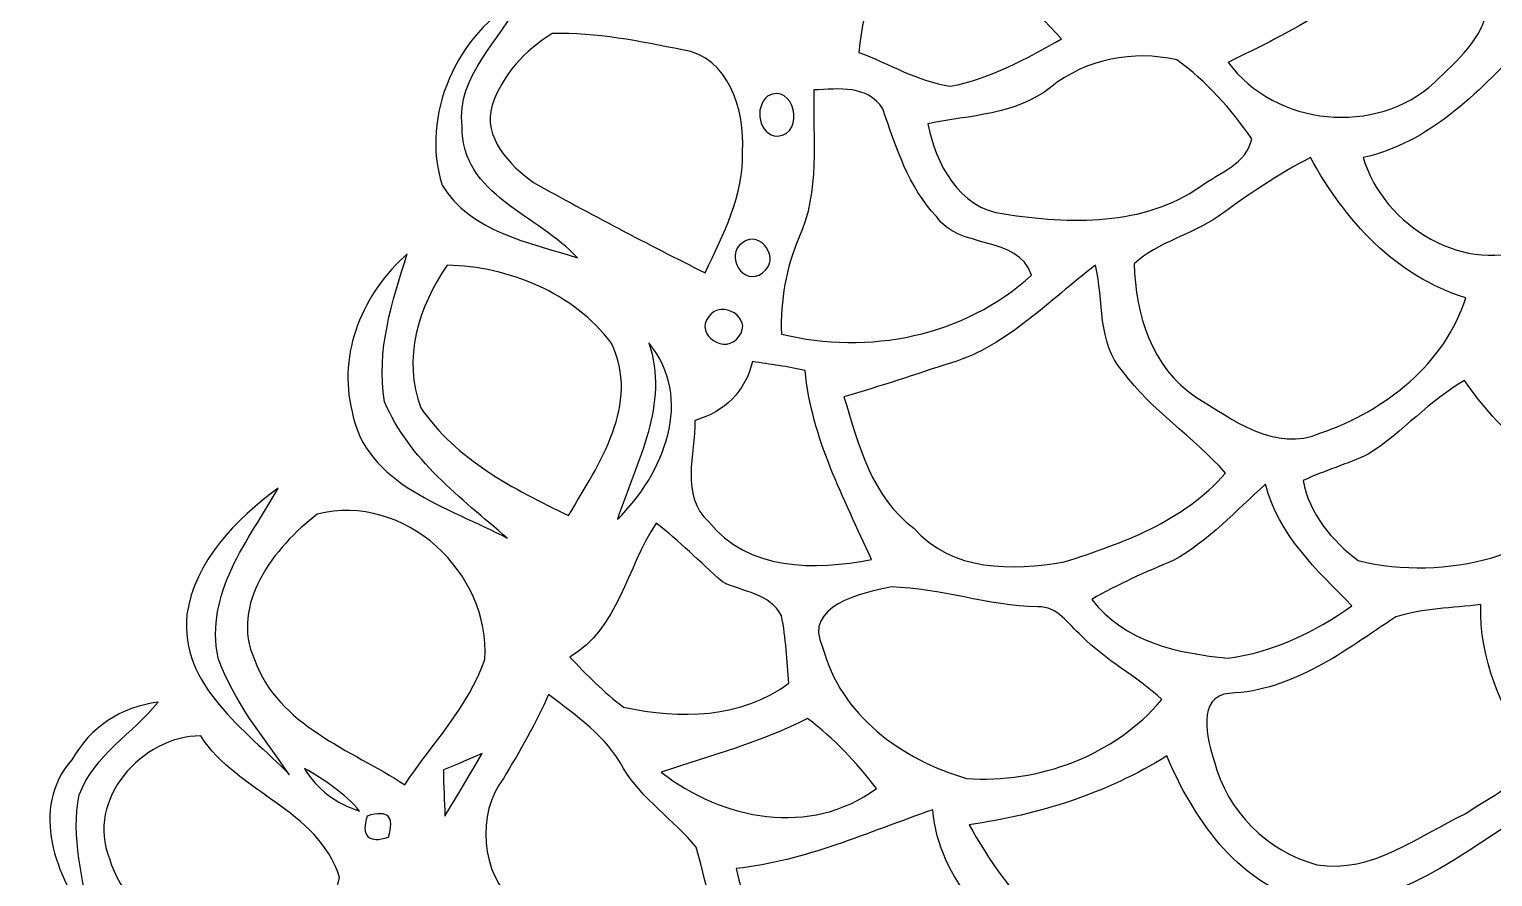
# Model space of a CAD drawing. Extents: x -110 to 93, y -182 to 230.
# Drawn here: x 20.66 to 60.29, y 102.39 to 125.33 of the extents above; entities that cross this region are included whole.
import ezdxf

# ---------------------------------------------------------------- set-up
doc = ezdxf.new("R2010")
doc.units = 0
doc.header["$MEASUREMENT"] = 0
doc.layers.add('LAAG_1', color=7, linetype='CONTINUOUS')

msp = doc.modelspace()

# ---------------------------------------------------------------- linework, layer by layer
at = {"layer": 'LAAG_1', "color": 250}
for points, knots in [([(44.0736, 128.4949), (44.8533, 128.3595), (45.7006, 128.2579), (46.3778, 127.8512), (46.3778, 127.8512), (47.055, 126.869), (47.7681, 125.9201), (48.6138, 125.0728), (48.6138, 125.0728), (47.6661, 124.5308), (46.6831, 123.9883), (45.5993, 123.7852), (45.5993, 123.7852), (44.7177, 123.9209), (43.9379, 124.3949), (43.1258, 124.7002), (43.1258, 124.7002), (43.2273, 126.0215), (43.7699, 127.2412), (44.0735, 128.4947), (44.0735, 128.4947), (44.0735, 128.4947), (44.0736, 128.4949), (44.0736, 128.4949)], [0, 0, 0, 0, 0.1666667, 0.1666667, 0.1666667, 0.1666667, 0.3333333, 0.3333333, 0.3333333, 0.3333333, 0.5, 0.5, 0.5, 0.5, 0.6666667, 0.6666667, 0.6666667, 0.6666667, 0.8333333, 0.8333333, 0.8333333, 0.8333333, 1, 1, 1, 1]), ([(53.1207, 124.429), (54.8144, 125.2761), (56.7126, 126.0891), (57.5258, 127.9192), (57.5258, 127.9192), (58.3388, 127.2072), (59.288, 126.6315), (60.1344, 125.9537), (60.1344, 125.9537), (60.0672, 125.0728), (59.288, 124.4627), (58.7116, 123.887), (58.7116, 123.887), (57.1194, 122.4298), (54.4087, 122.7012), (53.1206, 124.4288), (53.1206, 124.4288), (53.1206, 124.4288), (53.1207, 124.429), (53.1207, 124.429)], [0, 0, 0, 0, 0.2, 0.2, 0.2, 0.2, 0.4, 0.4, 0.4, 0.4, 0.6, 0.6, 0.6, 0.6, 0.8, 0.8, 0.8, 0.8, 1, 1, 1, 1]), ([(31.8427, 121.109), (31.2327, 122.9717), (32.2493, 125.2421), (33.9774, 126.1571), (33.9774, 126.1571), (33.4346, 125.0048), (32.2146, 124.0902), (32.3839, 122.7012), (32.3839, 122.7012), (32.3509, 120.8373), (34.4513, 120.2953), (35.5015, 119.1432), (35.5015, 119.1432), (34.2138, 119.5499), (32.5878, 119.8549), (31.8427, 121.1088), (31.8427, 121.1088), (31.8427, 121.1088), (31.8427, 121.109), (31.8427, 121.109)], [0, 0, 0, 0, 0.2, 0.2, 0.2, 0.2, 0.4, 0.4, 0.4, 0.4, 0.6, 0.6, 0.6, 0.6, 0.8, 0.8, 0.8, 0.8, 1, 1, 1, 1]), ([(33.1978, 123.277), (33.4689, 124.0902), (34.0787, 124.7678), (34.8238, 125.2084), (34.8238, 125.2084), (36.0107, 125.2424), (37.1958, 125.0048), (38.348, 124.7678), (38.348, 124.7678), (39.601, 124.5991), (40.0418, 123.1075), (39.974, 122.0235), (39.974, 122.0235), (40.0082, 120.8373), (39.4659, 119.7872), (38.958, 118.7363), (38.958, 118.7363), (37.3986, 119.5158), (35.8404, 120.329), (34.3151, 121.1763), (34.3151, 121.1763), (33.6721, 121.6507), (32.9266, 122.3965), (33.1976, 123.277), (33.1976, 123.277), (33.1976, 123.277), (33.1978, 123.277), (33.1978, 123.277)], [0, 0, 0, 0, 0.1428571, 0.1428571, 0.1428571, 0.1428571, 0.2857143, 0.2857143, 0.2857143, 0.2857143, 0.4285714, 0.4285714, 0.4285714, 0.4285714, 0.5714286, 0.5714286, 0.5714286, 0.5714286, 0.7142857, 0.7142857, 0.7142857, 0.7142857, 0.8571429, 0.8571429, 0.8571429, 0.8571429, 1, 1, 1, 1]), ([(56.78, 121.8537), (58.5758, 122.2605), (59.8638, 123.582), (61.0832, 124.8691), (61.0832, 124.8691), (62.1687, 123.6164), (63.5566, 122.667), (65.1154, 122.0912), (65.1154, 122.0912), (64.2686, 120.8038), (62.9809, 119.6854), (61.3891, 119.4486), (61.3891, 119.4486), (59.5928, 118.6355), (57.3226, 119.9903), (56.7798, 121.8537), (56.7798, 121.8537), (56.7798, 121.8537), (56.78, 121.8537), (56.78, 121.8537)], [0, 0, 0, 0, 0.2, 0.2, 0.2, 0.2, 0.4, 0.4, 0.4, 0.4, 0.6, 0.6, 0.6, 0.6, 0.8, 0.8, 0.8, 0.8, 1, 1, 1, 1]), ([(48.3091, 123.7516), (49.2921, 124.5308), (50.5456, 124.7678), (51.732, 124.4968), (51.732, 124.4968), (52.5448, 123.9209), (53.1893, 123.175), (53.7646, 122.362), (53.7646, 122.362), (53.6293, 121.6847), (52.8836, 121.4471), (52.375, 121.0749), (52.375, 121.0749), (50.8505, 119.9904), (48.8177, 120.0579), (47.055, 120.329), (47.055, 120.329), (45.8357, 120.4647), (45.192, 121.7185), (44.9893, 122.7684), (44.9893, 122.7684), (46.1416, 123.0062), (47.3608, 123.0062), (48.3091, 123.7514), (48.3091, 123.7514), (48.3091, 123.7514), (48.3091, 123.7516), (48.3091, 123.7516)], [0, 0, 0, 0, 0.1428571, 0.1428571, 0.1428571, 0.1428571, 0.2857143, 0.2857143, 0.2857143, 0.2857143, 0.4285714, 0.4285714, 0.4285714, 0.4285714, 0.5714286, 0.5714286, 0.5714286, 0.5714286, 0.7142857, 0.7142857, 0.7142857, 0.7142857, 0.8571429, 0.8571429, 0.8571429, 0.8571429, 1, 1, 1, 1]), ([(40.6514, 123.5143), (41.3632, 123.9209), (41.7025, 122.4975), (40.9234, 122.4295), (40.9234, 122.4295), (40.4148, 122.4636), (40.2787, 123.2094), (40.6512, 123.5141), (40.6512, 123.5141), (40.6512, 123.5141), (40.6514, 123.5143), (40.6514, 123.5143)], [0, 0, 0, 0, 0.3333333, 0.3333333, 0.3333333, 0.3333333, 0.6666667, 0.6666667, 0.6666667, 0.6666667, 1, 1, 1, 1]), ([(41.9059, 123.6836), (42.583, 123.7177), (43.3628, 123.819), (43.7699, 123.175), (43.7699, 123.175), (44.1419, 122.1248), (44.4471, 121.0749), (45.2263, 120.261), (45.2263, 120.261), (45.8027, 119.3471), (47.4291, 119.7872), (47.8011, 118.6689), (47.8011, 118.6689), (45.9712, 117.0084), (43.3958, 116.5003), (41.0248, 117.0764), (41.0248, 117.0764), (40.9911, 117.9912), (41.1604, 118.872), (41.4987, 119.6854), (41.4987, 119.6854), (42.0745, 120.9393), (41.8717, 122.362), (41.9059, 123.6834), (41.9059, 123.6834), (41.9059, 123.6834), (41.9059, 123.6836), (41.9059, 123.6836)], [0, 0, 0, 0, 0.1428571, 0.1428571, 0.1428571, 0.1428571, 0.2857143, 0.2857143, 0.2857143, 0.2857143, 0.4285714, 0.4285714, 0.4285714, 0.4285714, 0.5714286, 0.5714286, 0.5714286, 0.5714286, 0.7142857, 0.7142857, 0.7142857, 0.7142857, 0.8571429, 0.8571429, 0.8571429, 0.8571429, 1, 1, 1, 1]), ([(52.8501, 120.2612), (53.6633, 120.8373), (54.4761, 121.4135), (55.3566, 121.8537), (55.3566, 121.8537), (56.2719, 120.16), (57.6614, 118.6353), (59.5591, 118.0589), (59.5591, 118.0589), (58.9828, 116.2631), (57.3898, 115.0094), (55.6292, 114.3994), (55.6292, 114.3994), (54.4089, 113.8578), (53.2225, 114.7724), (52.2401, 115.3821), (52.2401, 115.3821), (51.0538, 116.1617), (50.6135, 117.6184), (50.5792, 118.9738), (50.5792, 118.9738), (51.2239, 119.5838), (52.1382, 119.7529), (52.8499, 120.261), (52.8499, 120.261), (52.8499, 120.261), (52.8501, 120.2612), (52.8501, 120.2612)], [0, 0, 0, 0, 0.1428571, 0.1428571, 0.1428571, 0.1428571, 0.2857143, 0.2857143, 0.2857143, 0.2857143, 0.4285714, 0.4285714, 0.4285714, 0.4285714, 0.5714286, 0.5714286, 0.5714286, 0.5714286, 0.7142857, 0.7142857, 0.7142857, 0.7142857, 0.8571429, 0.8571429, 0.8571429, 0.8571429, 1, 1, 1, 1]), ([(39.974, 119.5499), (40.4832, 119.9221), (41.0248, 119.0756), (40.5168, 118.7363), (40.5168, 118.7363), (40.0082, 118.3299), (39.4659, 119.2108), (39.974, 119.5497), (39.974, 119.5497), (39.974, 119.5497), (39.974, 119.5499), (39.974, 119.5499)], [0, 0, 0, 0, 0.3333333, 0.3333333, 0.3333333, 0.3333333, 0.6666667, 0.6666667, 0.6666667, 0.6666667, 1, 1, 1, 1]), ([(29.4028, 114.9756), (28.9958, 116.568), (29.7075, 118.1948), (30.8933, 119.2444), (30.8933, 119.2444), (30.4873, 117.9573), (30.0469, 116.6362), (30.2839, 115.2465), (30.2839, 115.2465), (30.9282, 113.6877), (32.3508, 112.6375), (33.6038, 111.5533), (33.6038, 111.5533), (32.012, 112.4003), (29.7748, 112.9761), (29.4028, 114.9754), (29.4028, 114.9754), (29.4028, 114.9754), (29.4028, 114.9756), (29.4028, 114.9756)], [0, 0, 0, 0, 0.2, 0.2, 0.2, 0.2, 0.4, 0.4, 0.4, 0.4, 0.6, 0.6, 0.6, 0.6, 0.8, 0.8, 0.8, 0.8, 1, 1, 1, 1]), ([(31.9779, 118.9397), (33.638, 118.9059), (35.4, 118.1948), (36.4167, 116.8395), (36.4167, 116.8395), (37.2301, 115.1791), (36.0777, 113.5525), (35.2645, 112.163), (35.2645, 112.163), (33.7736, 112.8751), (32.2146, 113.6877), (31.2663, 115.0771), (31.2663, 115.0771), (30.7584, 116.3984), (31.1986, 117.8219), (31.9778, 118.9397), (31.9778, 118.9397), (31.9778, 118.9397), (31.9779, 118.9397), (31.9779, 118.9397)], [0, 0, 0, 0, 0.2, 0.2, 0.2, 0.2, 0.4, 0.4, 0.4, 0.4, 0.6, 0.6, 0.6, 0.6, 0.8, 0.8, 0.8, 0.8, 1, 1, 1, 1]), ([(45.6335, 116.2972), (47.1582, 116.7714), (48.2755, 117.9912), (49.5296, 118.9397), (49.5296, 118.9397), (49.7666, 117.9912), (49.5632, 116.8395), (50.2741, 116.0596), (50.2741, 116.0596), (51.0538, 115.0094), (52.1718, 114.2977), (53.0529, 113.3155), (53.0529, 113.3155), (51.9013, 111.9934), (50.2741, 111.4181), (48.6828, 110.9099), (48.6828, 110.9099), (47.2927, 110.6723), (45.6335, 110.6385), (44.6156, 111.8244), (44.6156, 111.8244), (43.4643, 112.6714), (43.1258, 114.0604), (42.7186, 115.3821), (42.7186, 115.3821), (43.7017, 115.6535), (44.6499, 115.9921), (45.6335, 116.2971), (45.6335, 116.2971), (45.6335, 116.2971), (45.6335, 116.2972), (45.6335, 116.2972)], [0, 0, 0, 0, 0.125, 0.125, 0.125, 0.125, 0.25, 0.25, 0.25, 0.25, 0.375, 0.375, 0.375, 0.375, 0.5, 0.5, 0.5, 0.5, 0.625, 0.625, 0.625, 0.625, 0.75, 0.75, 0.75, 0.75, 0.875, 0.875, 0.875, 0.875, 1, 1, 1, 1]), ([(39.0594, 117.5507), (39.3982, 118.025), (40.2787, 117.5168), (39.8731, 117.0084), (39.8731, 117.0084), (39.5333, 116.5005), (38.6527, 117.042), (39.0593, 117.5505), (39.0593, 117.5505), (39.0593, 117.5505), (39.0594, 117.5507), (39.0594, 117.5507)], [0, 0, 0, 0, 0.3333333, 0.3333333, 0.3333333, 0.3333333, 0.6666667, 0.6666667, 0.6666667, 0.6666667, 1, 1, 1, 1]), ([(37.4328, 116.8395), (38.6869, 115.3483), (37.8399, 113.2811), (36.5864, 112.0617), (36.5864, 112.0617), (37.0939, 113.62), (38.0091, 115.1791), (37.4328, 116.8395), (37.4328, 116.8395), (37.4328, 116.8395), (37.4328, 116.8395), (37.4328, 116.8395)], [0, 0, 0, 0, 0.3333333, 0.3333333, 0.3333333, 0.3333333, 0.6666667, 0.6666667, 0.6666667, 0.6666667, 1, 1, 1, 1]), ([(38.6869, 114.7389), (39.4991, 114.9756), (40.0418, 115.5176), (40.2451, 116.3304), (40.2451, 116.3304), (40.7195, 116.2631), (41.1938, 116.1955), (41.6683, 116.0937), (41.6683, 116.0937), (41.8386, 114.2641), (42.7186, 112.6375), (43.4641, 110.9779), (43.4641, 110.9779), (41.9389, 110.6723), (40.1095, 110.6721), (39.0593, 111.9934), (39.0593, 111.9934), (38.2797, 112.7053), (38.6868, 113.8236), (38.6868, 114.7388), (38.6868, 114.7388), (38.6868, 114.7388), (38.6869, 114.7389), (38.6869, 114.7389)], [0, 0, 0, 0, 0.1666667, 0.1666667, 0.1666667, 0.1666667, 0.3333333, 0.3333333, 0.3333333, 0.3333333, 0.5, 0.5, 0.5, 0.5, 0.6666667, 0.6666667, 0.6666667, 0.6666667, 0.8333333, 0.8333333, 0.8333333, 0.8333333, 1, 1, 1, 1]), ([(56.916, 113.8236), (57.8649, 114.4333), (58.5756, 115.2804), (59.5255, 115.8226), (59.5255, 115.8226), (60.4392, 114.4675), (61.7272, 113.3488), (63.3198, 112.9086), (63.3198, 112.9086), (61.6597, 111.079), (59.0505, 110.3671), (56.6447, 110.9435), (56.6447, 110.9435), (55.9336, 111.486), (55.3234, 112.1976), (55.1538, 113.1117), (55.1538, 113.1117), (55.7302, 113.383), (56.34, 113.5525), (56.916, 113.8236), (56.916, 113.8236), (56.916, 113.8236), (56.916, 113.8236), (56.916, 113.8236)], [0, 0, 0, 0, 0.1666667, 0.1666667, 0.1666667, 0.1666667, 0.3333333, 0.3333333, 0.3333333, 0.3333333, 0.5, 0.5, 0.5, 0.5, 0.6666667, 0.6666667, 0.6666667, 0.6666667, 0.8333333, 0.8333333, 0.8333333, 0.8333333, 1, 1, 1, 1]), ([(63.9298, 105.1158), (65.3194, 107.8942), (65.9293, 111.0451), (67.2848, 113.8236), (67.2848, 113.8236), (67.3521, 112.028), (66.4369, 110.4354), (66.0644, 108.7405), (66.0644, 108.7405), (64.4041, 103.9639), (62.0998, 99.3898), (59.2533, 95.2218), (59.2533, 95.2218), (58.1019, 93.2905), (56.6785, 91.5283), (55.1538, 89.8345), (55.1538, 89.8345), (52.4092, 86.5817), (49.2921, 83.6677), (45.8025, 81.2278), (45.8025, 81.2278), (45.0229, 80.6181), (44.1077, 80.178), (43.1594, 79.9065), (43.1594, 79.9065), (46.378, 82.7528), (50.0041, 85.1583), (52.8152, 88.4452), (52.8152, 88.4452), (54.5438, 90.4446), (56.5092, 92.3416), (57.7964, 94.6792), (57.7964, 94.6792), (60.1692, 97.9318), (62.0668, 101.5242), (63.9296, 105.1158), (63.9296, 105.1158), (63.9296, 105.1158), (63.9298, 105.1158), (63.9298, 105.1158)], [0, 0, 0, 0, 0.1, 0.1, 0.1, 0.1, 0.2, 0.2, 0.2, 0.2, 0.3, 0.3, 0.3, 0.3, 0.4, 0.4, 0.4, 0.4, 0.5, 0.5, 0.5, 0.5, 0.6, 0.6, 0.6, 0.6, 0.7, 0.7, 0.7, 0.7, 0.8, 0.8, 0.8, 0.8, 0.9, 0.9, 0.9, 0.9, 1, 1, 1, 1]), ([(51.6302, 110.9435), (52.6126, 111.486), (53.3244, 112.2987), (54.1372, 113.0102), (54.1372, 113.0102), (54.4761, 111.6553), (55.5268, 110.6721), (56.4751, 109.7238), (56.4751, 109.7238), (55.4927, 109.0125), (54.3404, 108.4697), (53.1206, 108.3005), (53.1206, 108.3005), (51.7658, 108.4361), (50.3092, 108.7405), (49.4277, 109.8934), (49.4277, 109.8934), (50.139, 110.2996), (50.8845, 110.6385), (51.6301, 110.9435), (51.6301, 110.9435), (51.6301, 110.9435), (51.6302, 110.9435), (51.6302, 110.9435)], [0, 0, 0, 0, 0.1666667, 0.1666667, 0.1666667, 0.1666667, 0.3333333, 0.3333333, 0.3333333, 0.3333333, 0.5, 0.5, 0.5, 0.5, 0.6666667, 0.6666667, 0.6666667, 0.6666667, 0.8333333, 0.8333333, 0.8333333, 0.8333333, 1, 1, 1, 1]), ([(24.9299, 109.4866), (25.1331, 110.9099), (26.2512, 112.0617), (27.4038, 112.9086), (27.4038, 112.9086), (26.5906, 111.486), (25.4048, 110.0624), (25.7772, 108.3005), (25.7772, 108.3005), (26.184, 107.1485), (26.9972, 106.1658), (27.7085, 105.1495), (27.7085, 105.1495), (26.5234, 106.3692), (24.727, 107.5547), (24.9297, 109.4866), (24.9297, 109.4866), (24.9297, 109.4866), (24.9299, 109.4866), (24.9299, 109.4866)], [0, 0, 0, 0, 0.2, 0.2, 0.2, 0.2, 0.4, 0.4, 0.4, 0.4, 0.6, 0.6, 0.6, 0.6, 0.8, 0.8, 0.8, 0.8, 1, 1, 1, 1]), ([(26.7597, 108.2672), (26.0825, 109.7574), (27.3019, 111.3162), (28.4541, 112.1976), (28.4541, 112.1976), (30.8262, 112.8073), (33.164, 110.6049), (32.9933, 108.2671), (32.9933, 108.2671), (32.5531, 106.9795), (31.5712, 105.9967), (30.8261, 104.8783), (30.8261, 104.8783), (29.3694, 105.8271), (27.4038, 106.4708), (26.7597, 108.2671), (26.7597, 108.2671), (26.7597, 108.2671), (26.7597, 108.2672), (26.7597, 108.2672)], [0, 0, 0, 0, 0.2, 0.2, 0.2, 0.2, 0.4, 0.4, 0.4, 0.4, 0.6, 0.6, 0.6, 0.6, 0.8, 0.8, 0.8, 0.8, 1, 1, 1, 1]), ([(37.6362, 111.9598), (38.2461, 111.486), (38.8218, 110.9099), (39.4312, 110.3671), (39.4312, 110.3671), (39.974, 110.0963), (40.7195, 110.0624), (41.0248, 109.4527), (41.0248, 109.4527), (41.1604, 108.8425), (41.1604, 108.2327), (41.2287, 107.623), (41.2287, 107.623), (39.9405, 106.6748), (38.2797, 106.6403), (36.755, 106.9794), (36.755, 106.9794), (36.2128, 107.386), (35.7383, 107.8597), (35.2986, 108.3346), (35.2986, 108.3346), (36.6202, 109.1136), (36.8228, 110.7401), (37.636, 111.9598), (37.636, 111.9598), (37.636, 111.9598), (37.6362, 111.9598), (37.6362, 111.9598)], [0, 0, 0, 0, 0.1428571, 0.1428571, 0.1428571, 0.1428571, 0.2857143, 0.2857143, 0.2857143, 0.2857143, 0.4285714, 0.4285714, 0.4285714, 0.4285714, 0.5714286, 0.5714286, 0.5714286, 0.5714286, 0.7142857, 0.7142857, 0.7142857, 0.7142857, 0.8571429, 0.8571429, 0.8571429, 0.8571429, 1, 1, 1, 1]), ([(42.1429, 108.6059), (41.6006, 109.7238), (43.193, 110.0624), (44.0058, 110.232), (44.0058, 110.232), (45.3282, 110.1983), (46.6148, 109.7238), (47.9708, 109.6896), (47.9708, 109.6896), (48.5125, 109.7238), (48.7841, 109.2154), (49.156, 108.9102), (49.156, 108.9102), (49.8004, 108.2329), (50.6482, 107.8264), (51.3254, 107.1826), (51.3254, 107.1826), (50.0378, 105.6581), (48.0044, 104.9121), (46.0384, 105.0479), (46.0384, 105.0479), (44.278, 105.5563), (42.6166, 106.7755), (42.1428, 108.6057), (42.1428, 108.6057), (42.1428, 108.6057), (42.1429, 108.6059), (42.1429, 108.6059)], [0, 0, 0, 0, 0.1428571, 0.1428571, 0.1428571, 0.1428571, 0.2857143, 0.2857143, 0.2857143, 0.2857143, 0.4285714, 0.4285714, 0.4285714, 0.4285714, 0.5714286, 0.5714286, 0.5714286, 0.5714286, 0.7142857, 0.7142857, 0.7142857, 0.7142857, 0.8571429, 0.8571429, 0.8571429, 0.8571429, 1, 1, 1, 1]), ([(57.6615, 109.4188), (58.4064, 109.6558), (59.1861, 109.6556), (59.9652, 109.7574), (59.9652, 109.7574), (59.8974, 108.2672), (60.5746, 106.9794), (61.2189, 105.6914), (61.2189, 105.6914), (61.1516, 104.9121), (60.1691, 104.5391), (59.5591, 104.0991), (59.5591, 104.0991), (58.2715, 103.4893), (57.0173, 102.4725), (55.5268, 102.7097), (55.5268, 102.7097), (54.1714, 103.0825), (53.0876, 104.1668), (52.7486, 105.5218), (52.7486, 105.5218), (52.5448, 106.0981), (52.2737, 107.2844), (53.1542, 107.3519), (53.1542, 107.3519), (54.8832, 107.4195), (56.2717, 108.5038), (57.6614, 109.4188), (57.6614, 109.4188), (57.6614, 109.4188), (57.6615, 109.4188), (57.6615, 109.4188)], [0, 0, 0, 0, 0.125, 0.125, 0.125, 0.125, 0.25, 0.25, 0.25, 0.25, 0.375, 0.375, 0.375, 0.375, 0.5, 0.5, 0.5, 0.5, 0.625, 0.625, 0.625, 0.625, 0.75, 0.75, 0.75, 0.75, 0.875, 0.875, 0.875, 0.875, 1, 1, 1, 1]), ([(21.8128, 105.5563), (22.3207, 106.4371), (23.1341, 106.9794), (24.1512, 107.1148), (24.1512, 107.1148), (23.4724, 106.2678), (22.4226, 105.6914), (22.0166, 104.6071), (22.0166, 104.6071), (21.7785, 103.4555), (22.1179, 102.303), (22.3207, 101.1512), (22.3207, 101.1512), (21.3725, 102.371), (20.6611, 104.2347), (21.8128, 105.5561), (21.8128, 105.5561), (21.8128, 105.5561), (21.8128, 105.5563), (21.8128, 105.5563)], [0, 0, 0, 0, 0.2, 0.2, 0.2, 0.2, 0.4, 0.4, 0.4, 0.4, 0.6, 0.6, 0.6, 0.6, 0.8, 0.8, 0.8, 0.8, 1, 1, 1, 1]), ([(33.5025, 105.0479), (33.9433, 105.7933), (34.3834, 106.5384), (34.7228, 107.318), (34.7228, 107.318), (35.4679, 106.7418), (36.2805, 106.1998), (36.755, 105.319), (36.755, 105.319), (37.2637, 104.472), (38.1105, 103.9294), (38.7199, 103.1841), (38.7199, 103.1841), (39.0594, 101.998), (39.2631, 100.7446), (39.8055, 99.6268), (39.8055, 99.6268), (37.5684, 98.8136), (35.3323, 100.1349), (33.8076, 101.6594), (33.8076, 101.6594), (32.8925, 102.4725), (32.7574, 104.0991), (33.5023, 105.0479), (33.5023, 105.0479), (33.5023, 105.0479), (33.5025, 105.0479), (33.5025, 105.0479)], [0, 0, 0, 0, 0.1428571, 0.1428571, 0.1428571, 0.1428571, 0.2857143, 0.2857143, 0.2857143, 0.2857143, 0.4285714, 0.4285714, 0.4285714, 0.4285714, 0.5714286, 0.5714286, 0.5714286, 0.5714286, 0.7142857, 0.7142857, 0.7142857, 0.7142857, 0.8571429, 0.8571429, 0.8571429, 0.8571429, 1, 1, 1, 1]), ([(37.7717, 105.2175), (39.0935, 105.6581), (40.4832, 106.0305), (41.7366, 106.6748), (41.7366, 106.6748), (42.4486, 106.1321), (43.0579, 105.4881), (43.5996, 104.7768), (43.5996, 104.7768), (41.8045, 103.4555), (39.4312, 103.9294), (37.7716, 105.2174), (37.7716, 105.2174), (37.7716, 105.2174), (37.7717, 105.2175), (37.7717, 105.2175)], [0, 0, 0, 0, 0.25, 0.25, 0.25, 0.25, 0.5, 0.5, 0.5, 0.5, 0.75, 0.75, 0.75, 0.75, 1, 1, 1, 1]), ([(22.8296, 102.8793), (22.1858, 104.472), (23.7099, 106.1998), (25.3023, 106.1998), (25.3023, 106.1998), (26.3195, 104.641), (28.4541, 104.2347), (29.0641, 102.3709), (29.0641, 102.3709), (28.7924, 101.1176), (27.81, 100.1686), (26.9972, 99.1862), (26.9972, 99.1862), (25.4384, 100.1686), (23.4392, 100.9817), (22.8294, 102.8791), (22.8294, 102.8791), (22.8294, 102.8791), (22.8296, 102.8793), (22.8296, 102.8793)], [0, 0, 0, 0, 0.2, 0.2, 0.2, 0.2, 0.4, 0.4, 0.4, 0.4, 0.6, 0.6, 0.6, 0.6, 0.8, 0.8, 0.8, 0.8, 1, 1, 1, 1]), ([(31.876, 105.2851), (32.2495, 105.4204), (32.5878, 105.5896), (32.9266, 105.7256), (32.9266, 105.7256), (32.5878, 105.1495), (32.2493, 104.5734), (31.9104, 104.0313), (31.9104, 104.0313), (31.9105, 104.4379), (31.8759, 104.8445), (31.8759, 105.2851), (31.8759, 105.2851), (31.8759, 105.2851), (31.876, 105.2851), (31.876, 105.2851)], [0, 0, 0, 0, 0.25, 0.25, 0.25, 0.25, 0.5, 0.5, 0.5, 0.5, 0.75, 0.75, 0.75, 0.75, 1, 1, 1, 1]), ([(46.1074, 103.7944), (48.0044, 104.0652), (49.8332, 104.641), (51.4603, 105.6581), (51.4603, 105.6581), (52.1718, 103.9975), (53.3244, 102.2694), (55.1879, 101.727), (55.1879, 101.727), (54.1714, 100.5416), (52.6808, 99.7281), (51.0537, 99.9654), (51.0537, 99.9654), (48.7159, 99.9313), (47.1581, 101.9305), (46.1072, 103.7944), (46.1072, 103.7944), (46.1072, 103.7944), (46.1074, 103.7944), (46.1074, 103.7944)], [0, 0, 0, 0, 0.2, 0.2, 0.2, 0.2, 0.4, 0.4, 0.4, 0.4, 0.6, 0.6, 0.6, 0.6, 0.8, 0.8, 0.8, 0.8, 1, 1, 1, 1]), ([(28.1153, 105.3191), (28.6573, 105.014), (29.199, 104.641), (29.6058, 104.1668), (29.6058, 104.1668), (28.9628, 104.3702), (28.4541, 104.7426), (28.1151, 105.319), (28.1151, 105.319), (28.1151, 105.319), (28.1153, 105.3191), (28.1153, 105.3191)], [0, 0, 0, 0, 0.3333333, 0.3333333, 0.3333333, 0.3333333, 0.6666667, 0.6666667, 0.6666667, 0.6666667, 1, 1, 1, 1]), ([(56.9837, 101.7948), (59.1178, 102.4051), (60.7112, 104.0313), (62.6762, 104.9466), (62.6762, 104.9466), (61.9649, 102.6082), (60.4733, 100.677), (59.3552, 98.5422), (59.3552, 98.5422), (58.6098, 98.6441), (57.8648, 98.9145), (57.3562, 99.5252), (57.3562, 99.5252), (57.0851, 100.2365), (57.0173, 101.0153), (56.9837, 101.7948), (56.9837, 101.7948), (56.9837, 101.7948), (56.9837, 101.7948), (56.9837, 101.7948)], [0, 0, 0, 0, 0.2, 0.2, 0.2, 0.2, 0.4, 0.4, 0.4, 0.4, 0.6, 0.6, 0.6, 0.6, 0.8, 0.8, 0.8, 0.8, 1, 1, 1, 1]), ([(29.809, 104.0314), (30.3852, 104.2006), (30.5545, 104.0313), (30.3852, 103.4555), (30.3852, 103.4555), (29.8432, 103.2859), (29.6398, 103.4891), (29.809, 104.0313), (29.809, 104.0313), (29.809, 104.0313), (29.809, 104.0314), (29.809, 104.0314)], [0, 0, 0, 0, 0.3333333, 0.3333333, 0.3333333, 0.3333333, 0.6666667, 0.6666667, 0.6666667, 0.6666667, 1, 1, 1, 1]), ([(39.8055, 102.6082), (41.6685, 102.8114), (43.3628, 103.5907), (45.1243, 104.2004), (45.1243, 104.2004), (45.2936, 102.2358), (46.8187, 100.9817), (48.0385, 99.6268), (48.0385, 99.6268), (46.5135, 98.5085), (44.582, 98.4404), (42.7864, 98.7793), (42.7864, 98.7793), (41.2618, 99.5252), (40.1431, 100.9481), (39.8055, 102.6082), (39.8055, 102.6082), (39.8055, 102.6082), (39.8055, 102.6082), (39.8055, 102.6082)], [0, 0, 0, 0, 0.2, 0.2, 0.2, 0.2, 0.4, 0.4, 0.4, 0.4, 0.6, 0.6, 0.6, 0.6, 0.8, 0.8, 0.8, 0.8, 1, 1, 1, 1])]:
    msp.add_open_spline(points, degree=3, knots=knots, dxfattribs=at)

doc.saveas('drawing.dxf')
